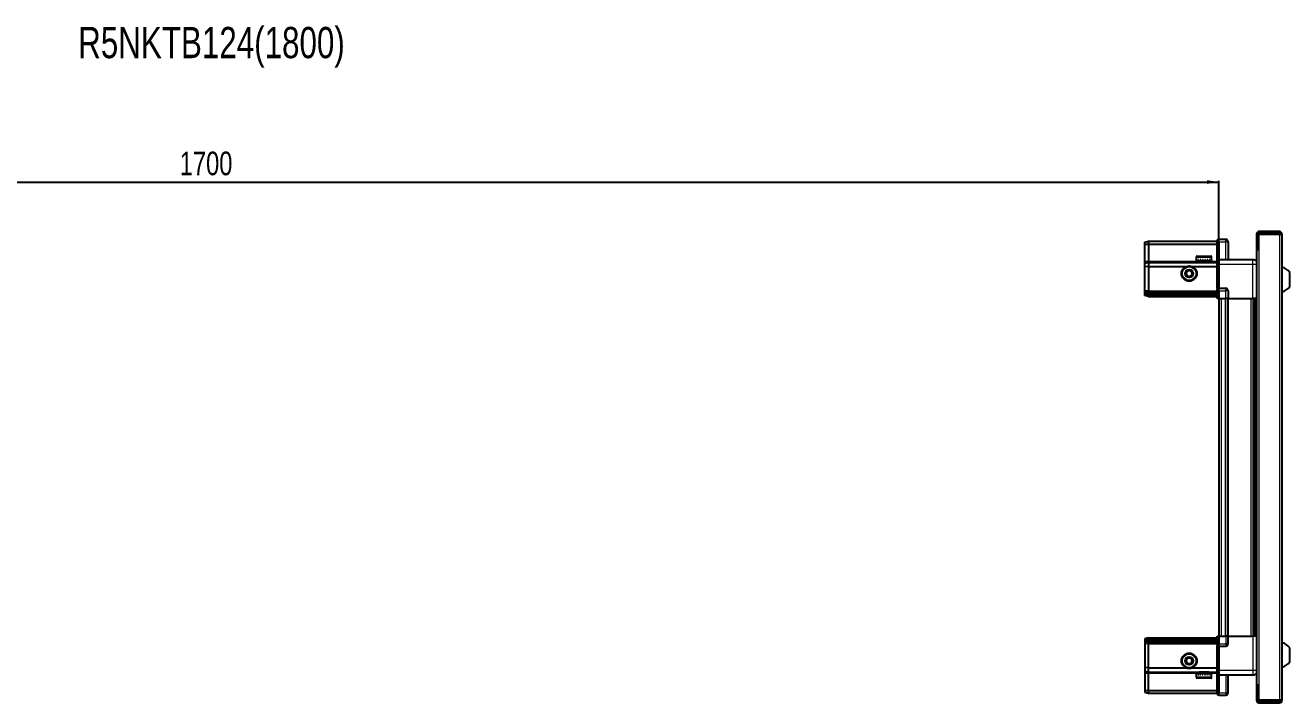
# Model space of a CAD drawing. Header units: millimetres. Extents: x 1315 to 6010, y -1123 to 1551.
# Drawn here: x 3587 to 4657, y 977 to 1551 of the extents above; entities that cross this region are included whole.
import ezdxf

# ---------------------------------------------------------------- set-up
doc = ezdxf.new("R2010")
doc.units = ezdxf.units.MM
doc.layers.add('FORMAT', color=7, linetype='Continuous')
doc.styles.add('SLDTEXTSTYLE0', font='TXT', dxfattribs={"width": 0.75})
doc.dimstyles.new('SLDDIMSTYLE0', dxfattribs={"dimtxt": 20, "dimasz": 10, "dimexe": 0, "dimexo": 0.0625, "dimgap": 5, "dimtad": 2, "dimdec": 1, "dimrnd": 1e-09, "dimzin": 12, "dimdsep": 46, "dimtxsty": 'SLDTEXTSTYLE0', "dimsah": 1, "dimcen": 0.09, "dimadec": 0, "dimazin": 3, "dimtfac": 1, "dimtofl": 0, "dimtmove": 0, "dimatfit": 3, "dimfxl": 0, "dimfrac": 2, "dimtolj": 1, "dimtzin": 12, "dimarcsym": 0})

# ---------------------------------------------------------------- blocks, each defined once
blk = doc.blocks.new('_D_5')
at = {"layer": 'FORMAT'}
for p, q in [((2897, 1319.3), (2897, 1418.8)), ((2897, 1417.8), (4597, 1417.8)), ((4597, 1319.3), (4597, 1418.8))]:
    blk.add_line(p, q, dxfattribs=at)
for points in [[(2897, 1417.8), (2907, 1416.3), (2907, 1419.4)], [(4597, 1417.8), (4587, 1419.4), (4587, 1416.3)]]:
    blk.add_solid(points, dxfattribs=at)
at = {"layer": 'FORMAT', "insert": (3717.4, 1443.6), "char_height": 20, "attachment_point": 1, "style": 'SLDTEXTSTYLE0'}
blk.add_mtext('1700', dxfattribs=at)

msp = doc.modelspace()

# ---------------------------------------------------------------- linework, layer by layer
at = {"color": 7, "linetype": 'Continuous', "lineweight": 25}
for p, q in [((4628.83, 1373.72), (4628.83, 1361.32)), ((4630.33, 1373.72), (4630.33, 1361.32)), ((4630.83, 1360.82), (4630.83, 1373.72)), ((4630.83, 1373.72), (4648.23, 1373.72)), ((4648.23, 1375.82), (4630.93, 1375.82)), ((4648.23, 1374.32), (4630.93, 1374.32)), ((4648.23, 1374.32), (4648.23, 1375.82)), ((4648.23, 1373.72), (4650.33, 1373.72)), ((4650.33, 1373.72), (4650.33, 978.92)), ((4534.33, 1367.02), (4537.33, 1367.82)), ((4534.33, 1365.17), (4534.33, 1367.02)), ((4534.33, 1365.17), (4537.33, 1365.32)), ((4534.33, 1350.82), (4534.33, 1365.17)), ((4537.33, 1367.82), (4537.33, 1365.32)), ((4537.33, 1367.82), (4595.63, 1367.82)), ((4537.33, 1365.32), (4537.33, 1350.82)), ((4537.33, 1365.32), (4595.63, 1365.32)), ((4596.49, 1369.32), (4595.63, 1368.82)), ((4596.49, 1369.32), (4595.63, 1368.82)), ((4595.63, 1368.82), (4595.63, 1367.32)), ((4595.63, 1352.52), (4595.63, 1367.32)), ((4596.83, 1369.32), (4596.49, 1369.32)), ((4596.83, 1369.32), (4596.49, 1369.32)), ((4596.83, 1367.32), (4596.83, 1369.32)), ((4596.83, 1369.32), (4596.83, 1369.32)), ((4596.83, 1369.32), (4602.83, 1369.32)), ((4596.83, 1367.32), (4596.83, 1352.52)), ((4604.83, 1367.32), (4604.83, 1352.32)), ((4628.73, 1360.82), (4628.73, 991.82)), ((4628.73, 1360.82), (4630.83, 1360.82)), ((4628.83, 1361.32), (4630.33, 1361.32)), ((4534.33, 1349.02), (4534.33, 1350.82)), ((4534.33, 1349.02), (4537.33, 1349.82)), ((4534.33, 1345.99), (4534.33, 1349.02)), ((4537.33, 1350.82), (4537.33, 1349.82)), ((4537.33, 1349.82), (4537.33, 1346.32)), ((4537.33, 1349.82), (4595.63, 1349.82)), ((4577.83, 1354.22), (4577.83, 1351.32)), ((4577.83, 1351.32), (4577.86, 1351.32)), ((4577.98, 1351.82), (4577.86, 1351.82)), ((4577.86, 1351.82), (4577.86, 1351.32)), ((4577.86, 1351.32), (4577.98, 1351.32)), ((4577.98, 1351.82), (4577.98, 1351.32)), ((4577.98, 1351.32), (4578.39, 1351.32)), ((4578.73, 1351.82), (4578.39, 1351.82)), ((4578.39, 1351.82), (4578.39, 1351.32)), ((4578.39, 1351.32), (4578.73, 1351.32)), ((4578.63, 1355.02), (4590.03, 1355.02)), ((4578.73, 1351.82), (4578.73, 1351.32)), ((4578.73, 1351.32), (4579.51, 1351.32)), ((4580.03, 1351.82), (4579.51, 1351.82)), ((4579.51, 1351.82), (4579.51, 1351.32)), ((4579.51, 1351.32), (4580.03, 1351.32)), ((4579.93, 1351.32), (4579.93, 1351.22)), ((4579.93, 1351.22), (4588.73, 1351.22)), ((4580.03, 1351.82), (4580.03, 1351.32)), ((4580.03, 1351.32), (4581.09, 1351.32)), ((4580.33, 1350.82), (4581.02, 1350.34)), ((4580.33, 1350.82), (4588.33, 1350.82)), ((4581.02, 1350.34), (4580.33, 1349.86)), ((4580.33, 1349.86), (4580.33, 1349.82)), ((4580.33, 1349.86), (4588.33, 1349.86)), ((4581.02, 1350.34), (4587.64, 1350.34)), ((4581.75, 1351.82), (4581.09, 1351.82)), ((4581.09, 1351.82), (4581.09, 1351.32)), ((4581.09, 1351.32), (4581.75, 1351.32)), ((4581.75, 1351.82), (4581.75, 1351.32)), ((4581.75, 1351.32), (4582.99, 1351.32)), ((4583.72, 1351.82), (4582.99, 1351.82)), ((4582.99, 1351.82), (4582.99, 1351.32)), ((4582.99, 1351.32), (4583.42, 1351.32)), ((4583.42, 1351.82), (4583.42, 1351.32)), ((4583.72, 1351.82), (4583.72, 1351.32)), ((4583.72, 1351.32), (4585.02, 1351.32)), ((4585.75, 1351.82), (4585.02, 1351.82)), ((4585.02, 1351.82), (4585.02, 1351.32)), ((4585.29, 1351.82), (4585.29, 1351.32)), ((4585.29, 1351.32), (4585.75, 1351.32)), ((4585.75, 1351.82), (4585.75, 1351.32)), ((4585.75, 1351.32), (4586.98, 1351.32)), ((4587.64, 1351.82), (4586.98, 1351.82)), ((4586.98, 1351.82), (4586.98, 1351.32)), ((4586.98, 1351.32), (4587.64, 1351.32)), ((4587.64, 1351.82), (4587.64, 1351.32)), ((4587.64, 1351.32), (4588.69, 1351.32)), ((4587.64, 1350.34), (4588.33, 1350.82)), ((4588.33, 1349.86), (4587.64, 1350.34)), ((4588.33, 1349.82), (4588.33, 1349.86)), ((4589.21, 1351.82), (4588.69, 1351.82)), ((4588.69, 1351.82), (4588.69, 1351.32)), ((4588.69, 1351.32), (4589.21, 1351.32)), ((4588.73, 1351.22), (4588.73, 1351.32)), ((4589.21, 1351.82), (4589.21, 1351.32)), ((4589.21, 1351.32), (4589.96, 1351.32)), ((4590.29, 1351.82), (4589.96, 1351.82)), ((4589.96, 1351.82), (4589.96, 1351.32)), ((4589.96, 1351.32), (4590.29, 1351.32)), ((4590.29, 1351.82), (4590.29, 1351.32)), ((4590.29, 1351.32), (4590.69, 1351.32)), ((4590.8, 1351.82), (4590.69, 1351.82)), ((4590.69, 1351.82), (4590.69, 1351.32)), ((4590.69, 1351.32), (4590.8, 1351.32)), ((4590.8, 1351.82), (4590.8, 1351.32)), ((4590.8, 1351.32), (4590.83, 1351.32)), ((4590.83, 1351.32), (4590.83, 1354.22)), ((4595.63, 1352.32), (4595.63, 1352.52)), ((4596.83, 1352.32), (4595.63, 1352.32)), ((4595.63, 1348.32), (4595.63, 1352.32)), ((4596.83, 1352.52), (4596.83, 1352.32)), ((4596.83, 1352.32), (4596.83, 1348.32)), ((4596.83, 1352.32), (4625.83, 1352.32)), ((4537.33, 1346.32), (4534.33, 1345.99)), ((4534.33, 1325.82), (4534.33, 1345.99)), ((4537.33, 1346.32), (4537.33, 1325.82)), ((4537.33, 1346.32), (4569.33, 1346.32)), ((4574.33, 1346.32), (4595.63, 1346.32)), ((4595.63, 1328.02), (4595.63, 1348.32)), ((4596.83, 1348.32), (4596.83, 1328.02)), ((4656.93, 1329.32), (4656.93, 1341.32)), ((4595.63, 1327.82), (4595.63, 1328.02)), ((4596.83, 1327.82), (4595.63, 1327.82)), ((4595.63, 1327.82), (4595.63, 1327.15)), ((4595.63, 1319.32), (4595.63, 1327.15)), ((4596.83, 1328.02), (4596.83, 1327.82)), ((4596.83, 1325.82), (4596.83, 1327.82)), ((4596.83, 1325.82), (4596.83, 1327.82)), ((4596.83, 1327.82), (4602.83, 1327.82)), ((4534.33, 1324.02), (4534.33, 1325.82)), ((4537.33, 1324.82), (4534.33, 1324.02)), ((4534.33, 1323.28), (4534.33, 1324.02)), ((4537.33, 1323.82), (4534.33, 1323.28)), ((4534.33, 1322.78), (4534.33, 1323.28)), ((4537.33, 1322.32), (4534.33, 1322.78)), ((4534.33, 1321.63), (4534.33, 1322.78)), ((4537.33, 1320.82), (4534.33, 1321.63)), ((4537.33, 1325.82), (4537.33, 1324.82)), ((4537.33, 1324.82), (4537.33, 1323.82)), ((4537.33, 1324.82), (4595.63, 1324.82)), ((4537.33, 1323.82), (4595.63, 1323.82)), ((4537.33, 1323.82), (4537.33, 1322.32)), ((4537.33, 1322.32), (4537.33, 1320.82)), ((4537.33, 1322.32), (4595.63, 1322.32)), ((4537.33, 1320.82), (4595.63, 1320.82)), ((4596.49, 1319.32), (4595.63, 1319.32)), ((4596.49, 1325.82), (4596.49, 1319.32)), ((4596.83, 1319.32), (4596.49, 1319.32)), ((4596.83, 1325.82), (4596.83, 1319.32)), ((4596.83, 1319.32), (4602.83, 1319.32)), ((4596.98, 1319.32), (4596.98, 1033.32)), ((4604.83, 1319.32), (4602.83, 1319.32)), ((4604.18, 1319.32), (4604.18, 1033.32)), ((4604.83, 1325.82), (4604.83, 1319.32)), ((4604.83, 1319.32), (4625.83, 1319.32)), ((4626.85, 1033.32), (4626.85, 1319.32)), ((4626.88, 1033.32), (4626.88, 1319.32)), ((4628.68, 1319.32), (4628.68, 1033.32)), ((4537.33, 1031.82), (4534.33, 1031.02)), ((4534.33, 1031.02), (4534.33, 1029.87)), ((4537.33, 1030.32), (4534.33, 1029.87)), ((4534.33, 1029.87), (4534.33, 1029.37)), ((4537.33, 1028.82), (4534.33, 1029.37)), ((4534.33, 1029.37), (4534.33, 1028.63)), ((4537.33, 1027.82), (4534.33, 1028.63)), ((4534.33, 1028.63), (4534.33, 1026.82)), ((4537.33, 1030.32), (4537.33, 1031.82)), ((4537.33, 1031.82), (4595.63, 1031.82)), ((4537.33, 1028.82), (4537.33, 1030.32)), ((4537.33, 1030.32), (4595.63, 1030.32)), ((4537.33, 1028.82), (4595.63, 1028.82)), ((4537.33, 1027.82), (4537.33, 1028.82)), ((4537.33, 1027.82), (4595.63, 1027.82)), ((4537.33, 1026.82), (4537.33, 1027.82)), ((4595.63, 1025.5), (4595.63, 1033.32)), ((4595.63, 1033.32), (4596.49, 1033.32)), ((4596.49, 1033.32), (4596.49, 1033.32)), ((4596.49, 1033.32), (4596.49, 1026.82)), ((4596.83, 1033.32), (4596.49, 1033.32)), ((4596.83, 1033.32), (4596.83, 1026.82)), ((4596.83, 1033.32), (4596.83, 1033.32)), ((4596.83, 1033.32), (4596.83, 1026.82)), ((4596.83, 1033.32), (4602.83, 1033.32)), ((4604.83, 1033.32), (4602.83, 1033.32)), ((4604.83, 1026.82), (4604.83, 1033.32)), ((4604.83, 1033.32), (4625.83, 1033.32)), ((4534.33, 1026.82), (4534.33, 1006.66)), ((4537.33, 1006.32), (4537.33, 1026.82)), ((4595.63, 1025.5), (4595.63, 1024.82)), ((4596.83, 1024.82), (4595.63, 1024.82)), ((4595.63, 1024.62), (4595.63, 1024.82)), ((4595.63, 1004.32), (4595.63, 1024.62)), ((4596.83, 1024.82), (4596.83, 1026.82)), ((4596.83, 1024.82), (4596.83, 1024.62)), ((4596.83, 1024.82), (4602.83, 1024.82)), ((4596.83, 1024.62), (4596.83, 1004.32)), ((4656.93, 1011.32), (4656.93, 1023.32)), ((4537.33, 1006.32), (4534.33, 1006.66)), ((4534.33, 1006.66), (4534.33, 1003.63)), ((4537.33, 1006.32), (4569.33, 1006.32)), ((4537.33, 1002.82), (4537.33, 1006.32)), ((4574.33, 1006.32), (4595.63, 1006.32)), ((4534.33, 1003.63), (4537.33, 1002.82)), ((4534.33, 1003.63), (4534.33, 1001.82)), ((4534.33, 1001.82), (4534.33, 987.48)), ((4537.33, 1002.82), (4595.63, 1002.82)), ((4537.33, 1001.82), (4537.33, 1002.82)), ((4537.33, 987.32), (4537.33, 1001.82)), ((4577.83, 1001.32), (4577.83, 998.42)), ((4577.85, 1001.32), (4577.83, 1001.32)), ((4577.85, 1000.82), (4577.85, 1001.32)), ((4577.94, 1001.32), (4577.85, 1001.32)), ((4577.85, 1000.82), (4577.94, 1000.82)), ((4577.94, 1000.82), (4577.94, 1001.32)), ((4578.32, 1001.32), (4577.94, 1001.32)), ((4578.32, 1000.82), (4578.32, 1001.32)), ((4578.63, 1001.32), (4578.32, 1001.32)), ((4578.32, 1000.82), (4578.63, 1000.82)), ((4578.63, 1000.82), (4578.63, 1001.32)), ((4579.37, 1001.32), (4578.63, 1001.32)), ((4590.03, 997.62), (4578.63, 997.62)), ((4579.37, 1000.82), (4579.37, 1001.32)), ((4579.88, 1001.32), (4579.37, 1001.32)), ((4579.37, 1000.82), (4579.88, 1000.82)), ((4579.88, 1000.82), (4579.88, 1001.32)), ((4580.92, 1001.32), (4579.88, 1001.32)), ((4579.93, 1001.42), (4579.93, 1001.32)), ((4588.73, 1001.42), (4579.93, 1001.42)), ((4580.33, 1002.82), (4580.33, 1002.79)), ((4580.33, 1002.79), (4581.02, 1002.31)), ((4588.33, 1002.79), (4580.33, 1002.79)), ((4581.02, 1002.31), (4580.33, 1001.82)), ((4588.33, 1001.82), (4580.33, 1001.82)), ((4580.92, 1000.82), (4580.92, 1001.32)), ((4581.57, 1001.32), (4580.92, 1001.32)), ((4580.92, 1000.82), (4581.57, 1000.82)), ((4587.64, 1002.31), (4581.02, 1002.31)), ((4581.57, 1000.82), (4581.57, 1001.32)), ((4582.79, 1001.32), (4581.57, 1001.32)), ((4582.79, 1000.82), (4582.79, 1001.32)), ((4583.29, 1001.32), (4582.79, 1001.32)), ((4582.79, 1000.82), (4583.52, 1000.82)), ((4583.29, 1000.82), (4583.29, 1001.32)), ((4583.52, 1000.82), (4583.52, 1001.32)), ((4584.82, 1001.32), (4583.52, 1001.32)), ((4584.82, 1000.82), (4584.82, 1001.32)), ((4584.82, 1000.82), (4585.55, 1000.82)), ((4585.16, 1000.82), (4585.16, 1001.32)), ((4585.55, 1001.32), (4585.16, 1001.32)), ((4585.55, 1000.82), (4585.55, 1001.32)), ((4586.8, 1001.32), (4585.55, 1001.32)), ((4586.8, 1000.82), (4586.8, 1001.32)), ((4587.46, 1001.32), (4586.8, 1001.32)), ((4586.8, 1000.82), (4587.46, 1000.82)), ((4587.46, 1000.82), (4587.46, 1001.32)), ((4588.54, 1001.32), (4587.46, 1001.32)), ((4587.64, 1002.31), (4588.33, 1002.79)), ((4588.33, 1001.82), (4587.64, 1002.31)), ((4588.33, 1002.79), (4588.33, 1002.82)), ((4588.54, 1000.82), (4588.54, 1001.32)), ((4589.07, 1001.32), (4588.54, 1001.32)), ((4588.54, 1000.82), (4589.07, 1000.82)), ((4588.73, 1001.32), (4588.73, 1001.42)), ((4589.07, 1000.82), (4589.07, 1001.32)), ((4589.86, 1001.32), (4589.07, 1001.32)), ((4589.86, 1000.82), (4589.86, 1001.32)), ((4590.21, 1001.32), (4589.86, 1001.32)), ((4589.86, 1000.82), (4590.21, 1000.82)), ((4590.21, 1000.82), (4590.21, 1001.32)), ((4590.64, 1001.32), (4590.21, 1001.32)), ((4590.64, 1000.82), (4590.64, 1001.32)), ((4590.78, 1001.32), (4590.64, 1001.32)), ((4590.64, 1000.82), (4590.78, 1000.82)), ((4590.78, 1000.82), (4590.78, 1001.32)), ((4590.83, 1001.32), (4590.78, 1001.32)), ((4590.83, 998.42), (4590.83, 1001.32)), ((4595.63, 1000.32), (4595.63, 1004.32)), ((4596.83, 1000.32), (4595.63, 1000.32)), ((4595.63, 1000.12), (4595.63, 1000.32)), ((4595.63, 985.32), (4595.63, 1000.12)), ((4596.83, 1004.32), (4596.83, 1000.32)), ((4596.83, 1000.32), (4596.83, 1000.12)), ((4596.83, 1000.32), (4625.83, 1000.32)), ((4596.83, 1000.12), (4596.83, 985.32)), ((4596.83, 1000.12), (4596.83, 985.32)), ((4604.83, 985.32), (4604.83, 1000.32)), ((4534.33, 987.48), (4537.33, 987.32)), ((4534.33, 987.48), (4534.33, 985.63)), ((4534.33, 985.63), (4537.33, 984.82)), ((4537.33, 987.32), (4595.63, 987.32)), ((4537.33, 984.82), (4537.33, 987.32)), ((4537.33, 984.82), (4595.63, 984.82)), ((4595.63, 985.32), (4595.63, 983.82)), ((4596.83, 983.32), (4596.83, 985.32)), ((4630.83, 991.82), (4628.73, 991.82)), ((4628.83, 991.32), (4630.33, 991.32)), ((4628.83, 991.32), (4628.83, 978.92)), ((4630.33, 991.32), (4630.33, 978.92)), ((4630.83, 978.92), (4630.83, 991.82)), ((4595.63, 983.82), (4596.49, 983.32)), ((4596.83, 983.32), (4596.49, 983.32)), ((4596.83, 983.32), (4602.83, 983.32)), ((4648.23, 978.92), (4630.83, 978.92)), ((4630.93, 978.32), (4648.23, 978.32)), ((4630.93, 976.82), (4648.23, 976.82)), ((4650.33, 978.92), (4648.23, 978.92)), ((4648.23, 978.32), (4648.23, 976.82))]:
    msp.add_line(p, q, dxfattribs=at)
at = {"color": 8, "linetype": 'Continuous', "lineweight": 18}
for p, q in [((4630.33, 1373.72), (4628.83, 1373.72)), ((4630.93, 1374.32), (4630.93, 1375.82)), ((4648.23, 1373.72), (4648.23, 978.92)), ((4596.83, 1367.32), (4595.63, 1367.32)), ((4596.83, 1367.32), (4602.83, 1367.32)), ((4602.83, 1367.32), (4602.83, 1369.32)), ((4602.83, 1367.32), (4604.83, 1367.32)), ((4602.83, 1352.32), (4602.83, 1367.32)), ((4630.83, 1360.82), (4630.83, 991.82)), ((4534.33, 1350.82), (4537.33, 1350.82)), ((4537.33, 1350.82), (4580.33, 1350.82)), ((4577.83, 1354.22), (4590.83, 1354.22)), ((4588.33, 1350.82), (4595.63, 1350.82)), ((4595.63, 1352.52), (4596.83, 1352.52)), ((4596.83, 1348.32), (4595.63, 1348.32)), ((4596.83, 1348.32), (4625.83, 1348.32)), ((4625.83, 1319.32), (4625.83, 1348.32)), ((4595.63, 1328.02), (4596.83, 1328.02)), ((4602.83, 1325.82), (4602.83, 1327.82)), ((4537.33, 1325.82), (4534.33, 1325.82)), ((4537.33, 1325.82), (4595.63, 1325.82)), ((4596.83, 1325.82), (4596.49, 1325.82)), ((4596.83, 1325.82), (4602.83, 1325.82)), ((4598.98, 1319.32), (4598.98, 1033.32)), ((4602.18, 1319.32), (4602.18, 1033.32)), ((4604.83, 1325.82), (4602.83, 1325.82)), ((4602.83, 1319.32), (4602.83, 1325.82)), ((4604.83, 1319.32), (4604.83, 1033.32)), ((4624.23, 1033.32), (4624.23, 1319.32)), ((4625.64, 1319.32), (4625.64, 1033.32)), ((4628.09, 1033.32), (4628.09, 1319.32)), ((4596.83, 1033.32), (4596.49, 1033.32)), ((4602.83, 1033.32), (4602.83, 1026.82)), ((4625.83, 1033.32), (4625.83, 1004.32)), ((4537.33, 1026.82), (4534.33, 1026.82)), ((4537.33, 1026.82), (4595.63, 1026.82)), ((4596.83, 1024.62), (4595.63, 1024.62)), ((4596.83, 1026.82), (4596.49, 1026.82)), ((4596.83, 1026.82), (4602.83, 1026.82)), ((4602.83, 1026.82), (4602.83, 1024.82)), ((4604.83, 1026.82), (4602.83, 1026.82)), ((4534.33, 1001.82), (4537.33, 1001.82)), ((4537.33, 1001.82), (4580.33, 1001.82)), ((4590.83, 998.42), (4577.83, 998.42)), ((4588.33, 1001.82), (4595.63, 1001.82)), ((4596.83, 1004.32), (4595.63, 1004.32)), ((4596.83, 1000.12), (4595.63, 1000.12)), ((4596.83, 1004.32), (4625.83, 1004.32)), ((4602.83, 1000.32), (4602.83, 985.32)), ((4596.83, 985.32), (4595.63, 985.32)), ((4596.83, 985.32), (4602.83, 985.32)), ((4602.83, 985.32), (4604.83, 985.32)), ((4602.83, 985.32), (4602.83, 983.32)), ((4630.33, 978.92), (4628.83, 978.92)), ((4630.93, 978.32), (4630.93, 976.82))]:
    msp.add_line(p, q, dxfattribs=at)
at = {"color": 7, "linetype": 'Continuous', "lineweight": 25}
for centre, radius in [((4571.83, 1340.32), 6.5), ((4571.83, 1340.32), 3.46), ((4571.83, 1012.32), 6.5), ((4571.83, 1012.32), 3.46)]:
    msp.add_circle(centre, radius, dxfattribs=at)
at = {"color": 8, "linetype": 'Continuous', "lineweight": 18}
for centre in [(4571.83, 1340.32), (4571.83, 1012.32)]:
    msp.add_circle(centre, 5.7, dxfattribs=at)
at = {"color": 7, "linetype": 'Continuous', "lineweight": 25}
for centre, radius, start, end in [((4630.93, 1373.72), 2.1, 90, 180), ((4630.93, 1373.72), 0.6, 90, 180), ((4648.23, 1373.72), 2.1, 0, 90), ((4648.23, 1373.72), 0.6, 0, 90), ((4602.83, 1367.32), 2, 0, 90), ((4578.63, 1354.22), 0.8, 90, 180), ((4579.93, 1350.82), 0.4, 0, 90), ((4588.73, 1350.82), 0.4, 90, 180), ((4590.03, 1354.22), 0.8, 0, 90), ((4571.83, 1340.32), 2.5, 120.74103, 180.74103), ((4571.83, 1340.32), 2.5, 180.74103, 240.74103), ((4571.83, 1340.32), 2.5, 60.74103, 120.74103), ((4571.83, 1340.32), 2.5, 240.74103, 300.74103), ((4571.83, 1340.32), 2.5, 0.74103, 60.74103), ((4571.83, 1340.32), 2.5, 300.74103, 0.74103), ((4647.3, 1334.3), 11.91, 36.1266, 75.29965), ((4602.83, 1325.82), 2, 0, 90), ((4647.3, 1336.35), 11.91, 284.70035, 323.8734), ((4647.3, 1016.3), 11.91, 36.1266, 75.29965), ((4602.83, 1026.82), 2, 270, 0), ((4571.83, 1012.32), 2.5, 155.91157, 215.91157), ((4571.83, 1012.32), 2.5, 95.91157, 155.91157), ((4571.83, 1012.32), 2.5, 215.91157, 275.91157), ((4571.83, 1012.32), 2.5, 35.91157, 95.91157), ((4571.83, 1012.32), 2.5, 275.91157, 335.91157), ((4571.83, 1012.32), 2.5, 335.91157, 35.91157), ((4647.3, 1018.35), 11.91, 284.70035, 323.8734), ((4578.63, 998.42), 0.8, 180, 270), ((4579.93, 1001.82), 0.4, 270, 360), ((4588.73, 1001.82), 0.4, 180, 270), ((4590.03, 998.42), 0.8, 270, 360), ((4602.83, 985.32), 2, 270, 0), ((4630.93, 978.92), 2.1, 180, 270), ((4630.93, 978.92), 0.6, 180, 270), ((4648.23, 978.92), 0.6, 270, 0), ((4648.23, 978.92), 2.1, 270, 0)]:
    msp.add_arc(centre, radius, start, end, dxfattribs=at)
for centre, start_param, end_param in [((4593.03, 1325.82), 0, 0.7227342), ((4593.03, 1026.82), 5.5604511, 6.2831853)]:
    msp.add_ellipse(centre, major_axis=(3.46, 0), ratio=0.5773503, start_param=start_param, end_param=end_param, dxfattribs=at)
for points, knots in [([(4625.83, 1352.32), (4626.27, 1352.28), (4626.95, 1352.21), (4627.76, 1351.77), (4628.31, 1351.33), (4628.59, 1350.96), (4628.73, 1350.77)], [0, 0, 0, 0, 0.3842982, 0.5911726, 0.8024372, 1, 1, 1, 1]), ([(4569.31, 1341.73), (4569.75, 1342), (4570.58, 1342.49), (4571.41, 1342.98), (4571.79, 1343.21)], [0, 0, 0, 0, 0.5346859, 1, 1, 1, 1]), ([(4569.35, 1338.85), (4569.34, 1338.97), (4569.34, 1339.57), (4569.32, 1340.57), (4569.31, 1341.39), (4569.31, 1341.73)], [0, 0, 0, 0, 0.1331247, 0.6370994, 1, 1, 1, 1]), ([(4571.86, 1337.44), (4571.41, 1337.69), (4570.57, 1338.16), (4569.74, 1338.63), (4569.35, 1338.85)], [0, 0, 0, 0, 0.53468586, 1, 1, 1, 1]), ([(4571.79, 1343.21), (4572.24, 1342.96), (4573.08, 1342.49), (4573.92, 1342.02), (4574.31, 1341.8)], [0, 0, 0, 0, 0.5346859, 1, 1, 1, 1]), ([(4574.35, 1338.91), (4573.9, 1338.65), (4573.07, 1338.16), (4572.25, 1337.67), (4571.86, 1337.44)], [0, 0, 0, 0, 0.5346859, 1, 1, 1, 1]), ([(4574.31, 1341.8), (4574.31, 1341.45), (4574.32, 1340.63), (4574.34, 1339.64), (4574.34, 1339.04), (4574.35, 1338.91)], [0, 0, 0, 0, 0.3629006, 0.8668753, 1, 1, 1, 1]), ([(4628.68, 1319.32), (4628.64, 1319.32), (4628.42, 1319.32), (4627.7, 1319.32), (4626.74, 1319.32), (4626.09, 1319.32), (4625.83, 1319.32)], [0, 0, 0, 0, 0.0717073, 0.4209791, 0.7702508, 1, 1, 1, 1]), ([(4628.68, 1033.32), (4628.64, 1033.32), (4628.42, 1033.32), (4627.7, 1033.32), (4626.74, 1033.32), (4626.09, 1033.32), (4625.83, 1033.32)], [0, 0, 0, 0, 0.0717073, 0.4209791, 0.7702508, 1, 1, 1, 1]), ([(4568.96, 1012.03), (4569.17, 1012.5), (4569.56, 1013.38), (4569.95, 1014.25), (4570.13, 1014.66)], [0, 0, 0, 0, 0.5346859, 1, 1, 1, 1]), ([(4570.65, 1009.69), (4570.35, 1010.11), (4569.78, 1010.89), (4569.22, 1011.66), (4568.96, 1012.03)], [0, 0, 0, 0, 0.53468586, 1, 1, 1, 1]), ([(4570.13, 1014.66), (4570.48, 1014.7), (4571.3, 1014.78), (4572.29, 1014.88), (4572.88, 1014.95), (4573.01, 1014.96)], [0, 0, 0, 0, 0.3629006, 0.8668753, 1, 1, 1, 1]), ([(4573.52, 1009.99), (4573.4, 1009.97), (4572.8, 1009.91), (4571.81, 1009.81), (4570.99, 1009.72), (4570.65, 1009.69)], [0, 0, 0, 0, 0.1331247, 0.6370994, 1, 1, 1, 1]), ([(4573.01, 1014.96), (4573.31, 1014.54), (4573.87, 1013.76), (4574.44, 1012.98), (4574.7, 1012.62)], [0, 0, 0, 0, 0.5346859, 1, 1, 1, 1]), ([(4574.7, 1012.62), (4574.49, 1012.15), (4574.09, 1011.27), (4573.7, 1010.39), (4573.52, 1009.99)], [0, 0, 0, 0, 0.5346859, 1, 1, 1, 1]), ([(4625.83, 1000.32), (4626.27, 1000.37), (4626.95, 1000.44), (4627.76, 1000.88), (4628.31, 1001.32), (4628.59, 1001.69), (4628.73, 1001.87)], [0, 0, 0, 0, 0.3842982, 0.5911726, 0.8024372, 1, 1, 1, 1])]:
    msp.add_open_spline(points, degree=3, knots=knots, dxfattribs=at)
at = {"color": 8, "linetype": 'Continuous', "lineweight": 18}
for points in [[(4625.83, 1348.32), (4625.83, 1348.85), (4625.83, 1349.9), (4625.83, 1351.22), (4625.83, 1352.14), (4625.83, 1352.26), (4625.83, 1352.32)], [(4625.83, 1004.32), (4625.83, 1003.8), (4625.83, 1002.75), (4625.83, 1001.43), (4625.83, 1000.5), (4625.83, 1000.38), (4625.83, 1000.32)]]:
    msp.add_open_spline(points, degree=3, dxfattribs=at)
for points in [[(4625.83, 1348.32), (4626.27, 1348.32), (4626.95, 1348.32), (4627.76, 1348.32), (4628.31, 1348.32), (4628.59, 1348.32), (4628.73, 1348.32)], [(4625.83, 1004.32), (4626.27, 1004.32), (4626.95, 1004.32), (4627.76, 1004.32), (4628.31, 1004.32), (4628.59, 1004.32), (4628.73, 1004.32)]]:
    msp.add_open_spline(points, degree=3, knots=[0, 0, 0, 0, 0.38429816, 0.59117259, 0.8024372, 1, 1, 1, 1], dxfattribs=at)

# ---------------------------------------------------------------- texts
at = {"layer": 'FORMAT', "insert": (3631.46, 1549.2), "char_height": 26.4583, "attachment_point": 1, "style": 'SLDTEXTSTYLE0'}
msp.add_mtext('R5NKTB124(1800)', dxfattribs=at)

# ---------------------------------------------------------------- dimensions: what is measured, and where the dimension line sits
at = {"layer": 'FORMAT'}
dim = msp.add_linear_dim(base=(4596.98, 1417.82), p1=(2896.98, 1319.32), p2=(4596.98, 1319.32), angle=0, dimstyle='SLDDIMSTYLE0', dxfattribs=at)
dim.commit()
dim.dimension.update_dxf_attribs({"geometry": '_D_5', "text_midpoint": (3746.98, 1417.82), "dimtype": 160})

doc.saveas('drawing.dxf')
